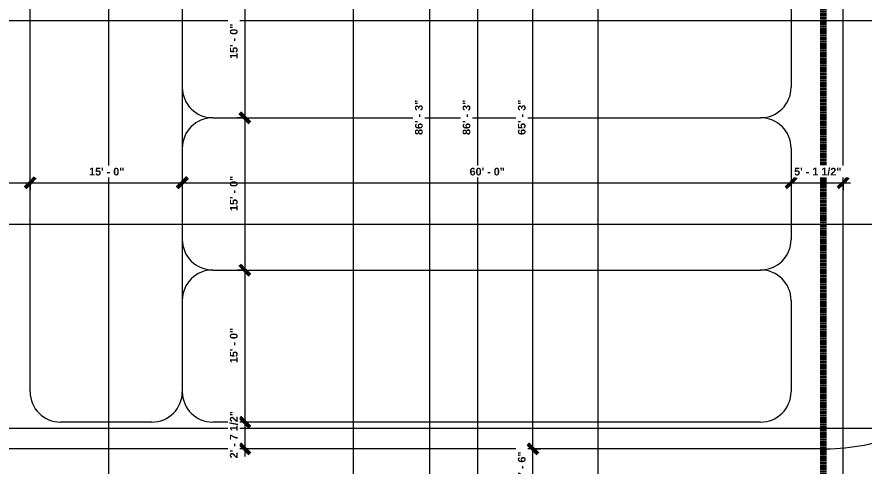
# Model space of a CAD drawing. Header units: inches. Extents: x 21592 to 24810, y -23179 to -20467.
# Drawn here: x 23267 to 24269, y -22153 to -21622 of the extents above; entities that cross this region are included whole.
import ezdxf

# ---------------------------------------------------------------- set-up
doc = ezdxf.new("R2010")
doc.units = ezdxf.units.IN
doc.header["$MEASUREMENT"] = 0
doc.linetypes.add('Dash', pattern=[0.25, 0.125, -0.125])
doc.linetypes.add('Grid Line 1_2_', pattern=[0.875, 0.5, -0.125, 0.125, -0.125])
for name, color, linetype, lineweight in [('A-ANNO-DIMS', 211, 'Continuous', 9), ('A-ANNO-DIMS-96', 211, 'Continuous', 9), ('A-ANNO-MATC', 214, 'Dash', 140), ('A-FLOR-OTLN', 90, 'Continuous', 140), ('S-GRID', 1, 'Continuous', 9)]:
    doc.layers.add(name, color=color, linetype=linetype, lineweight=lineweight)
doc.styles.add('Arial_B', font='arialbd.ttf', dxfattribs={"height": 9.132806})
doc.dimstyles.new('OD_Dimension_1', dxfattribs={"dimscale": 12, "dimtxt": 9, "dimasz": 1, "dimexe": 0.75, "dimexo": 0.5, "dimgap": 0.5, "dimtad": 1, "dimdec": 4, "dimrnd": 0.0625, "dimzin": 3, "dimdsep": 46, "dimlunit": 4, "dimtxsty": 'Arial_B', "dimblk1": 'OBLIQUE', "dimblk2": 'OBLIQUE', "dimsah": 1, "dimcen": 0.09, "dimdle": 0.75, "dimazin": 0, "dimtfac": 1, "dimtdec": 4, "dimtix": 1, "dimtmove": 0, "dimatfit": 3, "dimfxl": 1, "dimtvp": 1, "dimtfill": 1, "dimfrac": 2, "dimtolj": 1, "dimtzin": 0, "dimlwd": 13, "dimlwe": 13, "dimarcsym": 2})

# ---------------------------------------------------------------- blocks, each defined once
blk = doc.blocks.new('DIMBLOCK29-Enlarged First Floor Plan _West_')
at = {"layer": 'A-ANNO-DIMS-96', "lineweight": 50}
for p, q in [((23877, -22132.8), (23871, -22126.8)), ((23877, -22132.8), (23883, -22138.8)), ((23877, -22174.8), (23871, -22168.8)), ((23877, -22174.8), (23883, -22180.8))]:
    blk.add_line(p, q, dxfattribs=at)
at = {"layer": 'A-ANNO-DIMS-96', "lineweight": 13}
for p, q in [((23874.5, -22132.8), (23886, -22132.8)), ((23877, -22132.8), (23874.5, -22132.8)), ((23877, -22174.8), (23877, -22132.8)), ((23874.5, -22174.8), (23886, -22174.8)), ((23877, -22174.8), (23874.5, -22174.8))]:
    blk.add_line(p, q, dxfattribs=at)
at = {"layer": 'A-ANNO-DIMS-96', "color": 0, "lineweight": 13, "insert": (23859.3, -22170.6), "char_height": 9.13, "width": 40.286, "attachment_point": 1, "rotation": 90, "line_spacing_factor": 0.938532, "style": 'Arial_B', "bg_fill": 3, "box_fill_scale": 1.25, "bg_fill_color": 0, "bg_fill_transparency": 0}
blk.add_mtext('3\' - 6"', dxfattribs=at)
blk = doc.blocks.new('_Oblique')
at = {"color": 0, "linetype": 'ByBlock', "lineweight": -2}
blk.add_line((-0.5, -0.5), (0.5, 0.5), dxfattribs=at)
blk = doc.blocks.new('DIMBLOCK30-Enlarged First Floor Plan _West_')
at = {"layer": 'A-ANNO-DIMS-96', "lineweight": 50}
for p, q in [((23877, -21349.8), (23871, -21343.8)), ((23877, -21349.8), (23883, -21355.8)), ((23877, -22132.8), (23871, -22126.8)), ((23877, -22132.8), (23883, -22138.8))]:
    blk.add_line(p, q, dxfattribs=at)
at = {"layer": 'A-ANNO-DIMS-96', "lineweight": 13}
for p, q in [((23874.5, -21349.8), (23886, -21349.8)), ((23877, -21349.8), (23874.5, -21349.8)), ((23877, -22132.8), (23877, -21349.8)), ((23874.5, -22132.8), (23886, -22132.8)), ((23877, -22132.8), (23874.5, -22132.8))]:
    blk.add_line(p, q, dxfattribs=at)
at = {"layer": 'A-ANNO-DIMS-96', "color": 0, "lineweight": 13, "insert": (23859.3, -21761.5), "char_height": 9.13, "width": 48.514, "attachment_point": 1, "rotation": 90, "line_spacing_factor": 0.938532, "style": 'Arial_B', "bg_fill": 3, "box_fill_scale": 1.25, "bg_fill_color": 0, "bg_fill_transparency": 0}
blk.add_mtext('65\' - 3"', dxfattribs=at)
blk = doc.blocks.new('DIMBLOCK39-Enlarged First Floor Plan _West_')
at = {"layer": 'A-ANNO-DIMS-96', "lineweight": 50}
for p, q in [((23811.7, -21223.8), (23805.7, -21217.8)), ((23811.7, -21223.8), (23817.7, -21229.8)), ((23811.7, -22258.8), (23805.7, -22252.8)), ((23811.7, -22258.8), (23817.7, -22264.8))]:
    blk.add_line(p, q, dxfattribs=at)
at = {"layer": 'A-ANNO-DIMS-96', "lineweight": 13}
for p, q in [((23811.7, -21214.8), (23811.7, -22267.8)), ((23814.2, -21223.8), (23802.7, -21223.8)), ((23811.7, -21223.8), (23814.2, -21223.8)), ((23814.2, -22258.8), (23802.7, -22258.8)), ((23811.7, -22258.8), (23814.2, -22258.8))]:
    blk.add_line(p, q, dxfattribs=at)
at = {"layer": 'A-ANNO-DIMS-96', "color": 0, "lineweight": 13, "insert": (23794, -21761.5), "char_height": 9.13, "width": 48.514, "attachment_point": 1, "rotation": 90, "line_spacing_factor": 0.938532, "style": 'Arial_B', "bg_fill": 3, "box_fill_scale": 1.25, "bg_fill_color": 0, "bg_fill_transparency": 0}
blk.add_mtext('86\' - 3"', dxfattribs=at)
blk = doc.blocks.new('DIMBLOCK42-Enlarged First Floor Plan _West_')
at = {"layer": 'A-ANNO-DIMS-96', "lineweight": 13}
for p, q in [((23538.9, -21561.3), (23527.4, -21561.3)), ((23536.4, -21561.3), (23536.4, -21741.3)), ((23536.4, -21561.3), (23538.9, -21561.3)), ((23538.9, -21741.3), (23527.4, -21741.3)), ((23536.4, -21741.3), (23538.9, -21741.3))]:
    blk.add_line(p, q, dxfattribs=at)
at = {"layer": 'A-ANNO-DIMS-96', "lineweight": 50}
for p, q in [((23536.4, -21561.3), (23530.4, -21555.3)), ((23536.4, -21561.3), (23542.4, -21567.3)), ((23536.4, -21741.3), (23530.4, -21735.3)), ((23536.4, -21741.3), (23542.4, -21747.3))]:
    blk.add_line(p, q, dxfattribs=at)
at = {"layer": 'A-ANNO-DIMS-96', "color": 0, "lineweight": 13, "insert": (23518.7, -21671.5), "char_height": 9.13, "width": 48.514, "attachment_point": 1, "rotation": 90, "line_spacing_factor": 0.938532, "style": 'Arial_B', "bg_fill": 3, "box_fill_scale": 1.25, "bg_fill_color": 0, "bg_fill_transparency": 0}
blk.add_mtext('15\' - 0"', dxfattribs=at)
blk = doc.blocks.new('DIMBLOCK43-Enlarged First Floor Plan _West_')
at = {"layer": 'A-ANNO-DIMS-96', "lineweight": 13}
for p, q in [((23538.9, -21741.3), (23527.4, -21741.3)), ((23536.4, -21741.3), (23536.4, -21921.3)), ((23536.4, -21741.3), (23538.9, -21741.3)), ((23538.9, -21921.3), (23527.4, -21921.3)), ((23536.4, -21921.3), (23538.9, -21921.3))]:
    blk.add_line(p, q, dxfattribs=at)
at = {"layer": 'A-ANNO-DIMS-96', "lineweight": 50}
for p, q in [((23536.4, -21741.3), (23530.4, -21735.3)), ((23536.4, -21741.3), (23542.4, -21747.3)), ((23536.4, -21921.3), (23530.4, -21915.3)), ((23536.4, -21921.3), (23542.4, -21927.3))]:
    blk.add_line(p, q, dxfattribs=at)
at = {"layer": 'A-ANNO-DIMS-96', "color": 0, "lineweight": 13, "insert": (23518.7, -21851.5), "char_height": 9.13, "width": 48.514, "attachment_point": 1, "rotation": 90, "line_spacing_factor": 0.938532, "style": 'Arial_B', "bg_fill": 3, "box_fill_scale": 1.25, "bg_fill_color": 0, "bg_fill_transparency": 0}
blk.add_mtext('15\' - 0"', dxfattribs=at)
blk = doc.blocks.new('DIMBLOCK44-Enlarged First Floor Plan _West_')
at = {"layer": 'A-ANNO-DIMS-96', "lineweight": 13}
for p, q in [((23538.9, -21921.3), (23527.4, -21921.3)), ((23536.4, -21921.3), (23536.4, -22101.3)), ((23536.4, -21921.3), (23538.9, -21921.3)), ((23538.9, -22101.3), (23527.4, -22101.3)), ((23536.4, -22101.3), (23538.9, -22101.3))]:
    blk.add_line(p, q, dxfattribs=at)
at = {"layer": 'A-ANNO-DIMS-96', "lineweight": 50}
for p, q in [((23536.4, -21921.3), (23530.4, -21915.3)), ((23536.4, -21921.3), (23542.4, -21927.3)), ((23536.4, -22101.3), (23530.4, -22095.3)), ((23536.4, -22101.3), (23542.4, -22107.3))]:
    blk.add_line(p, q, dxfattribs=at)
at = {"layer": 'A-ANNO-DIMS-96', "color": 0, "lineweight": 13, "insert": (23518.7, -22031.5), "char_height": 9.13, "width": 48.514, "attachment_point": 1, "rotation": 90, "line_spacing_factor": 0.938532, "style": 'Arial_B', "bg_fill": 3, "box_fill_scale": 1.25, "bg_fill_color": 0, "bg_fill_transparency": 0}
blk.add_mtext('15\' - 0"', dxfattribs=at)
blk = doc.blocks.new('DIMBLOCK45-Enlarged First Floor Plan _West_')
at = {"layer": 'A-ANNO-DIMS-96', "lineweight": 13}
for p, q in [((23538.9, -22101.3), (23527.4, -22101.3)), ((23536.4, -22101.3), (23536.4, -22141.8)), ((23536.4, -22101.3), (23538.9, -22101.3)), ((23538.9, -22132.8), (23527.4, -22132.8)), ((23536.4, -22132.8), (23538.9, -22132.8))]:
    blk.add_line(p, q, dxfattribs=at)
at = {"layer": 'A-ANNO-DIMS-96', "lineweight": 50}
for p, q in [((23536.4, -22101.3), (23530.4, -22095.3)), ((23536.4, -22101.3), (23542.4, -22107.3)), ((23536.4, -22132.8), (23530.4, -22126.8)), ((23536.4, -22132.8), (23542.4, -22138.8))]:
    blk.add_line(p, q, dxfattribs=at)
at = {"layer": 'A-ANNO-DIMS-96', "color": 0, "lineweight": 13, "insert": (23518.7, -22144.1), "char_height": 9.133, "width": 64.971, "attachment_point": 1, "rotation": 90, "line_spacing_factor": 0.938532, "style": 'Arial_B', "bg_fill": 3, "box_fill_scale": 1.25, "bg_fill_color": 0, "bg_fill_transparency": 0}
blk.add_mtext('2\' - 7 1/2"', dxfattribs=at)
blk = doc.blocks.new('DIMBLOCK46-Enlarged First Floor Plan _West_')
at = {"layer": 'A-ANNO-DIMS-96', "lineweight": 13}
for p, q in [((22782.4, -21818), (23282.4, -21818)), ((22791.4, -21815.5), (22791.4, -21827)), ((22791.4, -21818), (22791.4, -21815.5)), ((23282.4, -21815.5), (23282.4, -21827)), ((23282.4, -21818), (23282.4, -21815.5))]:
    blk.add_line(p, q, dxfattribs=at)
at = {"layer": 'A-ANNO-DIMS-96', "lineweight": 50}
for p, q in [((22791.4, -21818), (22785.4, -21824)), ((22791.4, -21818), (22797.4, -21812)), ((23282.4, -21818), (23276.4, -21824)), ((23282.4, -21818), (23288.4, -21812))]:
    blk.add_line(p, q, dxfattribs=at)
at = {"layer": 'A-ANNO-DIMS-96', "color": 0, "lineweight": 13, "insert": (23013.3, -21800.3), "char_height": 9.13, "width": 56.743, "attachment_point": 1, "line_spacing_factor": 0.938532, "style": 'Arial_B', "bg_fill": 3, "box_fill_scale": 1.25, "bg_fill_color": 0, "bg_fill_transparency": 0}
blk.add_mtext('40\' - 11"', dxfattribs=at)
blk = doc.blocks.new('DIMBLOCK47-Enlarged First Floor Plan _West_')
at = {"layer": 'A-ANNO-DIMS-96', "lineweight": 50}
for p, q in [((23282.4, -21818), (23276.4, -21824)), ((23282.4, -21818), (23288.4, -21812)), ((23462.4, -21818), (23456.4, -21824)), ((23462.4, -21818), (23468.4, -21812))]:
    blk.add_line(p, q, dxfattribs=at)
at = {"layer": 'A-ANNO-DIMS-96', "lineweight": 13}
for p, q in [((23282.4, -21815.5), (23282.4, -21827)), ((23282.4, -21818), (23282.4, -21815.5)), ((23282.4, -21818), (23462.4, -21818)), ((23462.4, -21815.5), (23462.4, -21827)), ((23462.4, -21818), (23462.4, -21815.5))]:
    blk.add_line(p, q, dxfattribs=at)
at = {"layer": 'A-ANNO-DIMS-96', "color": 0, "lineweight": 13, "insert": (23352.2, -21800.3), "char_height": 9.13, "width": 48.514, "attachment_point": 1, "line_spacing_factor": 0.938532, "style": 'Arial_B', "bg_fill": 3, "box_fill_scale": 1.25, "bg_fill_color": 0, "bg_fill_transparency": 0}
blk.add_mtext('15\' - 0"', dxfattribs=at)
blk = doc.blocks.new('DIMBLOCK48-Enlarged First Floor Plan _West_')
at = {"layer": 'A-ANNO-DIMS-96', "lineweight": 50}
for p, q in [((23462.4, -21818), (23456.4, -21824)), ((23462.4, -21818), (23468.4, -21812)), ((24182.4, -21818), (24176.4, -21824)), ((24182.4, -21818), (24188.4, -21812))]:
    blk.add_line(p, q, dxfattribs=at)
at = {"layer": 'A-ANNO-DIMS-96', "lineweight": 13}
for p, q in [((23462.4, -21815.5), (23462.4, -21827)), ((23462.4, -21818), (23462.4, -21815.5)), ((23462.4, -21818), (24182.4, -21818)), ((24182.4, -21815.5), (24182.4, -21827)), ((24182.4, -21818), (24182.4, -21815.5))]:
    blk.add_line(p, q, dxfattribs=at)
at = {"layer": 'A-ANNO-DIMS-96', "color": 0, "lineweight": 13, "insert": (23802.2, -21800.3), "char_height": 9.13, "width": 48.514, "attachment_point": 1, "line_spacing_factor": 0.938532, "style": 'Arial_B', "bg_fill": 3, "box_fill_scale": 1.25, "bg_fill_color": 0, "bg_fill_transparency": 0}
blk.add_mtext('60\' - 0"', dxfattribs=at)
blk = doc.blocks.new('DIMBLOCK49-Enlarged First Floor Plan _West_')
at = {"layer": 'A-ANNO-DIMS-96', "lineweight": 50}
for p, q in [((24182.4, -21818), (24176.4, -21824)), ((24182.4, -21818), (24188.4, -21812)), ((24243.9, -21818), (24237.9, -21824)), ((24243.9, -21818), (24249.9, -21812))]:
    blk.add_line(p, q, dxfattribs=at)
at = {"layer": 'A-ANNO-DIMS-96', "lineweight": 13}
for p, q in [((24182.4, -21815.5), (24182.4, -21827)), ((24182.4, -21818), (24182.4, -21815.5)), ((24182.4, -21818), (24252.9, -21818)), ((24243.9, -21815.5), (24243.9, -21827)), ((24243.9, -21818), (24243.9, -21815.5))]:
    blk.add_line(p, q, dxfattribs=at)
at = {"layer": 'A-ANNO-DIMS-96', "color": 0, "lineweight": 13, "insert": (24186.1, -21800.3), "char_height": 9.133, "width": 64.971, "attachment_point": 1, "line_spacing_factor": 0.938532, "style": 'Arial_B', "bg_fill": 3, "box_fill_scale": 1.25, "bg_fill_color": 0, "bg_fill_transparency": 0}
blk.add_mtext('5\' - 1 1/2"', dxfattribs=at)
blk = doc.blocks.new('DIMBLOCK51-Enlarged First Floor Plan _West_')
at = {"layer": 'A-ANNO-DIMS-96', "lineweight": 50}
for p, q in [((23755.3, -21223.8), (23749.3, -21217.8)), ((23755.3, -21223.8), (23761.3, -21229.8)), ((23755.3, -22258.8), (23749.3, -22252.8)), ((23755.3, -22258.8), (23761.3, -22264.8))]:
    blk.add_line(p, q, dxfattribs=at)
at = {"layer": 'A-ANNO-DIMS-96', "lineweight": 13}
for p, q in [((23755.3, -22258.8), (23755.3, -21214.8)), ((23752.8, -21223.8), (23764.3, -21223.8)), ((23755.3, -21223.8), (23752.8, -21223.8)), ((23752.8, -22258.8), (23764.3, -22258.8)), ((23755.3, -22258.8), (23752.8, -22258.8))]:
    blk.add_line(p, q, dxfattribs=at)
at = {"layer": 'A-ANNO-DIMS-96', "color": 0, "lineweight": 13, "insert": (23737.6, -21761.5), "char_height": 9.13, "width": 48.514, "attachment_point": 1, "rotation": 90, "line_spacing_factor": 0.938532, "style": 'Arial_B', "bg_fill": 3, "box_fill_scale": 1.25, "bg_fill_color": 0, "bg_fill_transparency": 0}
blk.add_mtext('86\' - 3"', dxfattribs=at)

msp = doc.modelspace()

# ---------------------------------------------------------------- linework, layer by layer
at = {"layer": 'A-ANNO-MATC', "color": 163}
msp.add_line((24220.4473, -20466.80665), (24220.4473, -23129.8711), dxfattribs=at)
at = {"layer": 'A-FLOR-OTLN', "color": 43, "lineweight": 13}
for p, q in [((23282.4052, -22065.29503), (23282.4052, -21417.29503)), ((23462.4052, -21417.29503), (23462.4052, -22065.29503)), ((24182.4052, -21597.03899), (24182.4052, -21705.12434)), ((23498.4052, -21741.29503), (24146.4052, -21741.29503)), ((24182.4052, -21777.12434), (24182.4052, -21885.20968)), ((23498.4052, -21921.29503), (24146.4052, -21921.29503)), ((24182.4052, -21957.20968), (24182.4052, -22065.29503)), ((23426.4052, -22101.29503), (23318.4052, -22101.29503)), ((24146.4052, -22101.29503), (23498.4052, -22101.29503)), ((24223.42117, -22132.77996), (23241.38923, -22132.77996))]:
    msp.add_line(p, q, dxfattribs=at)
for centre, radius, start, end in [((23498.4052, -21705.12434), 36, 180, 270), ((24146.4052, -21705.12434), 36, 270, 0), ((23498.4052, -21777.12434), 36, 90, 180), ((24146.4052, -21777.12434), 36, 360, 90), ((23498.4052, -21885.20968), 36, 180, 270), ((24146.4052, -21885.20968), 36, 270, 0), ((23498.4052, -21957.20968), 36, 90, 180), ((24146.4052, -21957.20968), 36, 360, 90), ((23318.4052, -22065.29503), 36, 180, 270), ((23426.4052, -22065.29503), 36, 270, 0), ((23498.4052, -22065.29503), 36, 180, 270), ((24146.4052, -22065.29503), 36, 270, 0), ((24223.42117, -21898.77996), 234, 270, 292.3092045)]:
    msp.add_arc(centre, radius, start, end, dxfattribs=at)
at = {"layer": 'S-GRID', "linetype": 'Grid Line 1_2_'}
for p, q in [((23375.39023, -23071.83025), (23375.39023, -20713.12653)), ((23664.89023, -23071.83025), (23664.89023, -20713.12653)), ((23954.39023, -23071.83025), (23954.39023, -20713.12653)), ((24243.89023, -23071.83025), (24243.89023, -20713.12653)), ((23375.39023, -23130.6211), (23375.39023, -20902.42781)), ((23664.89023, -23130.6211), (23664.89023, -20902.42781)), ((23954.39023, -23130.6211), (23954.39023, -20902.42781)), ((24243.89023, -23130.6211), (24243.89023, -20902.42781)), ((24479.10753, -21626.30281), (21657.56096, -21626.30281)), ((24742.78907, -21626.30281), (21790.20666, -21626.30281)), ((24479.10753, -21867.55281), (21657.56096, -21867.55281)), ((24742.78907, -21867.55281), (21790.20666, -21867.55281)), ((24479.10753, -22108.80281), (21657.56096, -22108.80281)), ((24742.78907, -22108.80281), (21790.20666, -22108.80281))]:
    msp.add_line(p, q, dxfattribs=at)

# ---------------------------------------------------------------- next in the draw order: dimensions: what is measured, and where the dimension line sits
at = {"layer": 'A-ANNO-DIMS', "lineweight": 13}
for base, p1, p2, override, picture, middle in [((23811.68861, -22258.77996), (23820.17389, -21223.8101), (23820.17389, -22258.77996), {"dimpost": '<>', "dimfxl": 1034.969864}, 'DIMBLOCK39-Enlarged First Floor Plan _West_', (23801.02253, -21741.29503)), ((23536.44943, -21741.29503), (23544.93471, -21561.29503), (23544.93471, -21741.29503), {"dimpost": '<>', "dimfxl": 180}, 'DIMBLOCK42-Enlarged First Floor Plan _West_', (23525.78647, -21651.29503)), ((23877.02019, -22132.77996), (23868.53491, -22174.77996), (23868.53491, -22132.77996), {"dimpost": '<>', "dimfxl": 42}, 'DIMBLOCK29-Enlarged First Floor Plan _West_', (23866.35722, -22153.77996))]:
    dim = msp.add_linear_dim(base=base, p1=p1, p2=p2, angle=90, dimstyle='OD_Dimension_1', override=override, dxfattribs=at)
    dim.commit()
    dim.dimension.update_dxf_attribs({"geometry": picture, "text_midpoint": middle})
dim = msp.add_linear_dim(base=(23282.4052, -21818.00323), p1=(22791.39023, -21809.51795), p2=(23282.4052, -21809.51795), dimstyle='OD_Dimension_1', override={"dimpost": '<>', "dimfxl": 491.014972}, dxfattribs=at)
dim.commit()
dim.dimension.update_dxf_attribs({"geometry": 'DIMBLOCK46-Enlarged First Floor Plan _West_', "text_midpoint": (23036.89771, -21807.34027)})

# ---------------------------------------------------------------- next in the draw order: dimensions: what is measured, and where the dimension line sits
for base, p1, p2, override, picture, middle in [((23877.02019, -21349.8101), (23868.53491, -22132.77996), (23868.53491, -21349.8101), {"dimpost": '<>', "dimfxl": 782.969864}, 'DIMBLOCK30-Enlarged First Floor Plan _West_', (23866.35722, -21741.29503)), ((23536.44943, -21921.29503), (23544.93471, -21741.29503), (23544.93471, -21921.29503), {"dimpost": '<>', "dimfxl": 180}, 'DIMBLOCK43-Enlarged First Floor Plan _West_', (23525.78647, -21831.29503))]:
    dim = msp.add_linear_dim(base=base, p1=p1, p2=p2, angle=90, dimstyle='OD_Dimension_1', override=override, dxfattribs=at)
    dim.commit()
    dim.dimension.update_dxf_attribs({"geometry": picture, "text_midpoint": middle})
dim = msp.add_linear_dim(base=(23462.4052, -21818.00323), p1=(23282.4052, -21809.51795), p2=(23462.4052, -21809.51795), dimstyle='OD_Dimension_1', override={"dimpost": '<>', "dimfxl": 180}, dxfattribs=at)
dim.commit()
dim.dimension.update_dxf_attribs({"geometry": 'DIMBLOCK47-Enlarged First Floor Plan _West_', "text_midpoint": (23372.4052, -21807.34027)})

# ---------------------------------------------------------------- next in the draw order: dimensions: what is measured, and where the dimension line sits
dim = msp.add_linear_dim(base=(24182.4052, -21818.00323), p1=(23462.4052, -21809.51795), p2=(24182.4052, -21809.51795), dimstyle='OD_Dimension_1', override={"dimpost": '<>', "dimfxl": 720}, dxfattribs=at)
dim.commit()
dim.dimension.update_dxf_attribs({"geometry": 'DIMBLOCK48-Enlarged First Floor Plan _West_', "text_midpoint": (23822.4052, -21807.34027)})
dim = msp.add_linear_dim(base=(23536.44943, -22101.29503), p1=(23544.93471, -21921.29503), p2=(23544.93471, -22101.29503), angle=90, dimstyle='OD_Dimension_1', override={"dimpost": '<>', "dimfxl": 180}, dxfattribs=at)
dim.commit()
dim.dimension.update_dxf_attribs({"geometry": 'DIMBLOCK44-Enlarged First Floor Plan _West_', "text_midpoint": (23525.78647, -22011.29503)})

# ---------------------------------------------------------------- next in the draw order: dimensions: what is measured, and where the dimension line sits
for base, p1, p2, override, picture, middle in [((23755.27544, -21223.8101), (23746.79016, -22258.77996), (23746.79016, -21223.8101), {"dimpost": '<>', "dimfxl": 1034.969864}, 'DIMBLOCK51-Enlarged First Floor Plan _West_', (23744.60936, -21741.29503)), ((23536.44943, -22132.77996), (23544.93471, -22101.29503), (23544.93471, -22132.77996), {"dimpost": '<>', "dimfxl": 31.484932}, 'DIMBLOCK45-Enlarged First Floor Plan _West_', (23525.72728, -22117.0375))]:
    dim = msp.add_linear_dim(base=base, p1=p1, p2=p2, angle=90, dimstyle='OD_Dimension_1', override=override, dxfattribs=at)
    dim.commit()
    dim.dimension.update_dxf_attribs({"geometry": picture, "text_midpoint": middle})
dim = msp.add_linear_dim(base=(24243.89023, -21818.00323), p1=(24182.4052, -21809.51795), p2=(24243.89023, -21809.51795), dimstyle='OD_Dimension_1', override={"dimpost": '<>', "dimfxl": 61.485028}, dxfattribs=at)
dim.commit()
dim.dimension.update_dxf_attribs({"geometry": 'DIMBLOCK49-Enlarged First Floor Plan _West_', "text_midpoint": (24213.14771, -21807.28108)})

doc.saveas('drawing.dxf')
